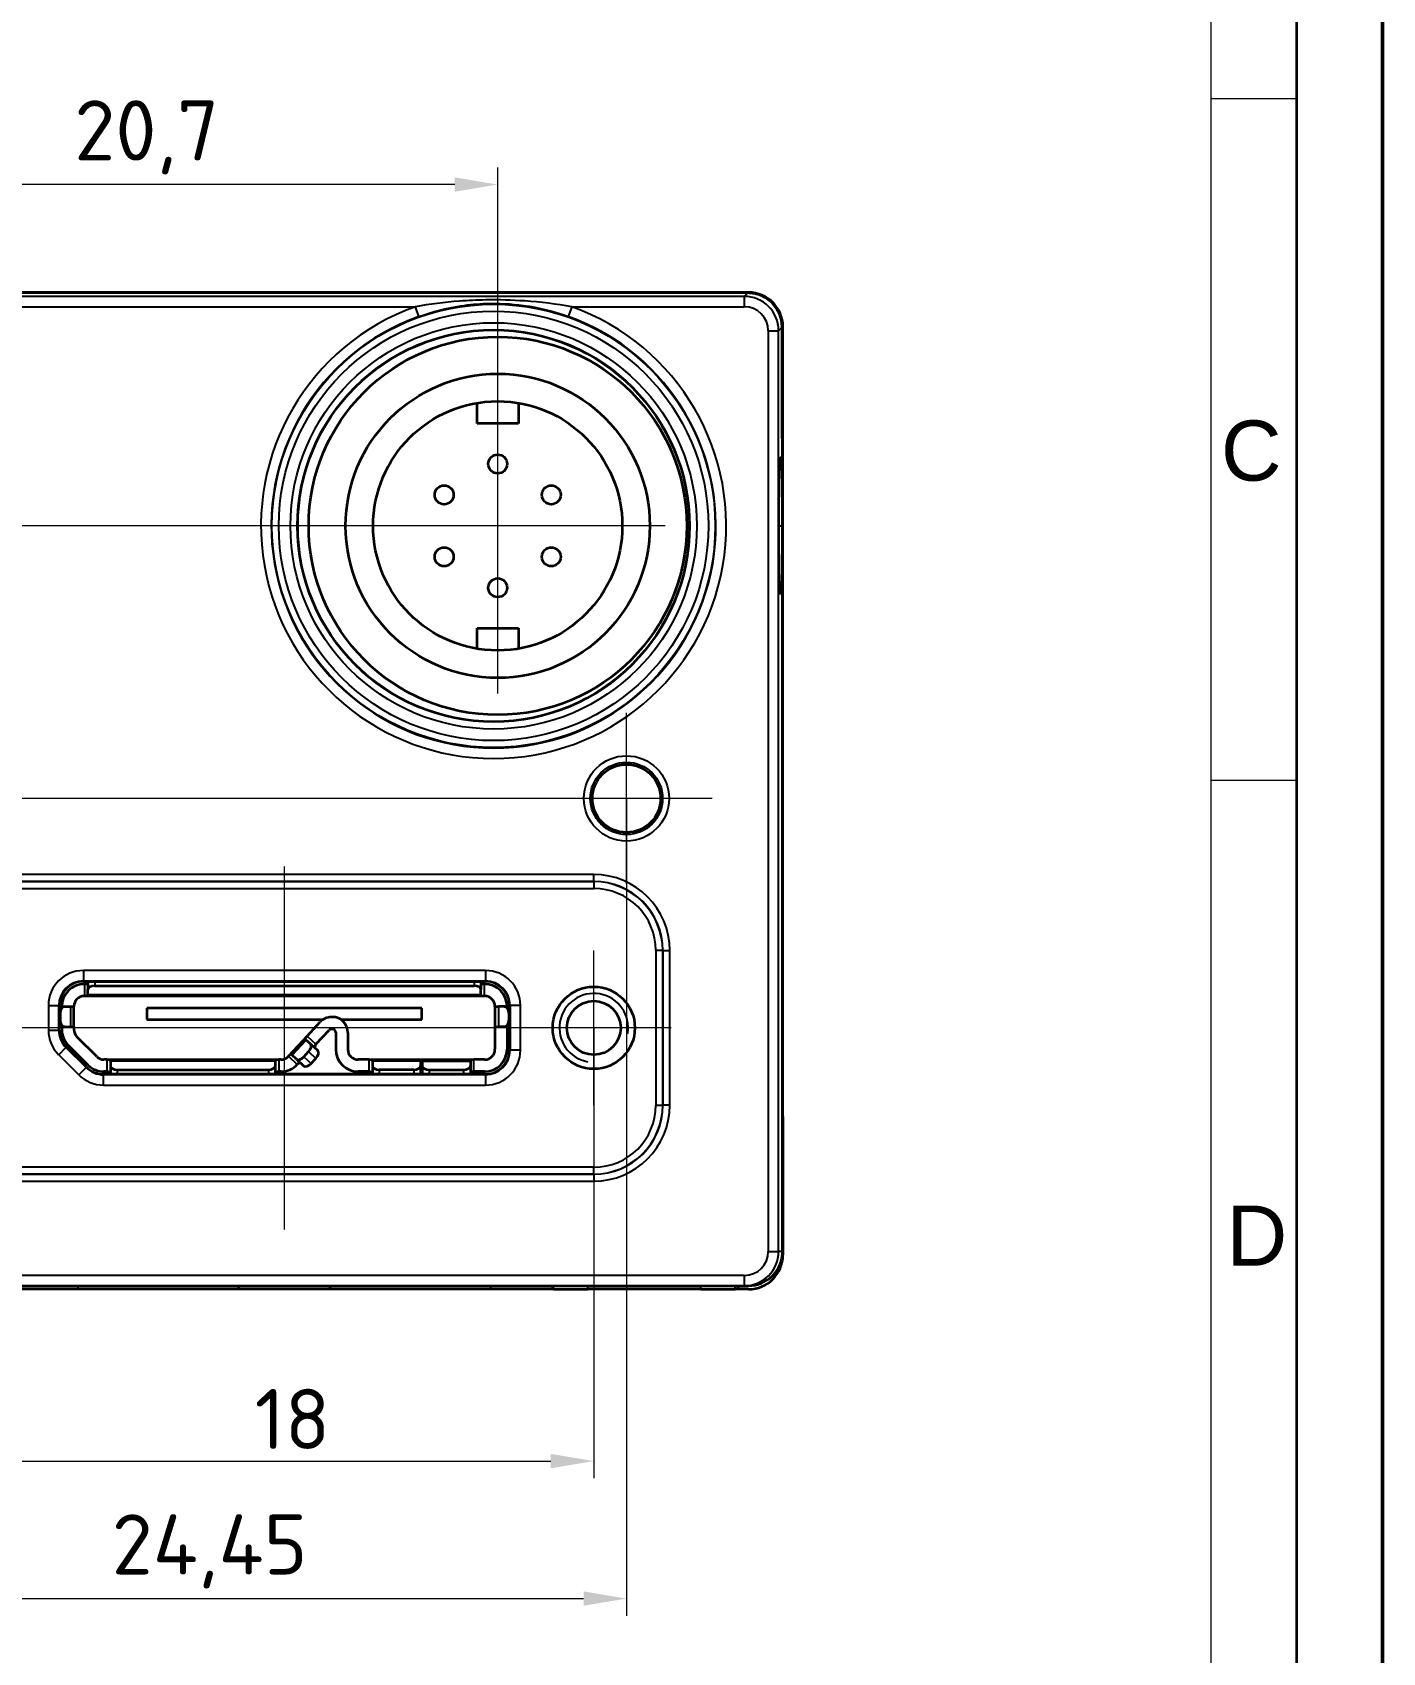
# Model space of a CAD drawing. Header units: millimetres. Extents: x 0 to 210, y 0 to 149.
# Drawn here: x 170.72 to 210, y 48.88 to 96.01 of the extents above; entities that cross this region are included whole.
import ezdxf

# ---------------------------------------------------------------- set-up
doc = ezdxf.new("R2010")
doc.units = ezdxf.units.MM
doc.header["$LTSCALE"] = 0.5
doc.layers.get('0').update_dxf_attribs({"lineweight": 25})
for name, color, linetype, lineweight in [('001', 7, 'Continuous', 50), ('Bemaßung (ISO)', 7, 'Continuous', 18), ('Mittellinie (ISO)', 7, 'Continuous', 18), ('Mittelpunktmarkierung (ISO)', 7, 'Continuous', 18), ('Rahmen (ISO)', 7, 'Continuous', 70), ('Sichtbar (ISO)', 7, 'Continuous', 35), ('Sichtbar schmal (ISO)', 7, 'Continuous', 25)]:
    doc.layers.add(name, color=color, linetype=linetype, lineweight=lineweight)
doc.layers.add('Symbole(DIN)', color=3, linetype='Continuous', lineweight=25, true_color=0x00ff00)
doc.styles.add('Aktuell-DIN', font='arial.ttf')
doc.styles.add('Notiztext (DIN)', font='isocpeur.ttf')
doc.dimstyles.new('Standard (DIN)', dxfattribs={"dimscale": 0.5, "dimtxt": 3.5, "dimasz": 2.5, "dimexe": 1, "dimexo": 0, "dimgap": 0.7, "dimtad": 1, "dimtoh": 1, "dimrnd": 1e-08, "dimtxsty": 'Notiztext (DIN)', "dimcen": 0.09, "dimdle": 10, "dimclrd": 256, "dimclre": 256, "dimclrt": 256, "dimazin": 2, "dimtfac": 0.514286, "dimtdec": 4, "dimtmove": 0, "dimatfit": 3, "dimfxl": 1, "dimtolj": 1, "dimlwd": -1, "dimlwe": -1, "dimarcsym": 0})

# ---------------------------------------------------------------- blocks, each defined once
blk = doc.blocks.new('*D36')
at = {"layer": 'Bemaßung (ISO)', "transparency": 16777216}
for p, q in [((163.552, 87.448), (163.552, 92.088)), ((184.257, 81.658), (184.257, 92.088)), ((183.007, 91.588), (164.802, 91.588))]:
    blk.add_line(p, q, dxfattribs=at)
for points in [[(164.802, 91.797), (164.802, 91.38), (163.552, 91.588)], [(183.007, 91.797), (183.007, 91.38), (184.257, 91.588)]]:
    blk.add_solid(points, dxfattribs=at)
at = {"layer": 'Defpoints', "color": 0, "transparency": 16777216}
for p in [(163.552, 91.588), (163.552, 87.448), (184.257, 81.658)]:
    blk.add_point(p, dxfattribs=at)
at = {"layer": 'Bemaßung (ISO)', "transparency": 16777216, "insert": (171.936, 94.038), "char_height": 1.75, "attachment_point": 1, "style": 'Notiztext (DIN)'}
blk.add_mtext('\\A1;20,7', dxfattribs=at)
blk = doc.blocks.new('*D37')
at = {"layer": 'Bemaßung (ISO)', "transparency": 16777216}
for p, q in [((184.257, 81.658), (150.052, 81.658)), ((150.552, 80.408), (150.552, 60.698)), ((169.225, 59.448), (150.052, 59.448))]:
    blk.add_line(p, q, dxfattribs=at)
for points in [[(150.344, 80.408), (150.761, 80.408), (150.552, 81.658)], [(150.344, 60.698), (150.761, 60.698), (150.552, 59.448)]]:
    blk.add_solid(points, dxfattribs=at)
at = {"layer": 'Defpoints', "color": 0, "transparency": 16777216}
for p in [(184.257, 81.658), (150.552, 59.448), (169.225, 59.448)]:
    blk.add_point(p, dxfattribs=at)
at = {"layer": 'Bemaßung (ISO)', "transparency": 16777216, "insert": (148.102, 68.575), "char_height": 1.75, "attachment_point": 1, "rotation": 90, "style": 'Notiztext (DIN)'}
blk.add_mtext('\\A1;22,2', dxfattribs=at)
blk = doc.blocks.new('*D38')
at = {"layer": 'Bemaßung (ISO)', "transparency": 16777216}
for p, q in [((169.052, 67.053), (169.052, 53.948)), ((187.052, 67.053), (187.052, 53.948)), ((170.302, 54.448), (185.802, 54.448))]:
    blk.add_line(p, q, dxfattribs=at)
for points in [[(170.302, 54.657), (170.302, 54.24), (169.052, 54.448)], [(185.802, 54.657), (185.802, 54.24), (187.052, 54.448)]]:
    blk.add_solid(points, dxfattribs=at)
at = {"layer": 'Defpoints', "color": 0, "transparency": 16777216}
for p in [(169.052, 67.053), (187.052, 67.053), (187.052, 54.448)]:
    blk.add_point(p, dxfattribs=at)
at = {"layer": 'Bemaßung (ISO)', "transparency": 16777216, "insert": (177.187, 56.548), "char_height": 1.75, "attachment_point": 1, "style": 'Notiztext (DIN)'}
blk.add_mtext('\\A1;18', dxfattribs=at)
blk = doc.blocks.new('*D41')
at = {"layer": 'Bemaßung (ISO)', "transparency": 16777216}
for p, q in [((185.513, 73.728), (154.052, 73.728)), ((154.552, 72.478), (154.552, 60.698)), ((186.88, 59.448), (154.052, 59.448))]:
    blk.add_line(p, q, dxfattribs=at)
for points in [[(154.344, 72.478), (154.761, 72.478), (154.552, 73.728)], [(154.344, 60.698), (154.761, 60.698), (154.552, 59.448)]]:
    blk.add_solid(points, dxfattribs=at)
at = {"layer": 'Defpoints', "color": 0, "transparency": 16777216}
for p in [(185.513, 73.728), (154.552, 59.448), (186.88, 59.448)]:
    blk.add_point(p, dxfattribs=at)
at = {"layer": 'Bemaßung (ISO)', "transparency": 16777216, "insert": (152.102, 64.702), "char_height": 1.75, "attachment_point": 1, "rotation": 90, "style": 'Notiztext (DIN)'}
blk.add_mtext('\\A1;14,3', dxfattribs=at)
blk = doc.blocks.new('*D42')
at = {"layer": 'Bemaßung (ISO)', "transparency": 16777216}
for p, q in [((188.003, 73.728), (188.003, 49.948)), ((163.552, 64.477), (163.552, 49.948)), ((164.802, 50.448), (186.753, 50.448))]:
    blk.add_line(p, q, dxfattribs=at)
for points in [[(164.802, 50.657), (164.802, 50.24), (163.552, 50.448)], [(186.753, 50.657), (186.753, 50.24), (188.003, 50.448)]]:
    blk.add_solid(points, dxfattribs=at)
at = {"layer": 'Defpoints', "color": 0, "transparency": 16777216}
for p in [(188.003, 73.728), (163.552, 64.477), (188.003, 50.448)]:
    blk.add_point(p, dxfattribs=at)
at = {"layer": 'Bemaßung (ISO)', "transparency": 16777216, "insert": (173.026, 52.898), "char_height": 1.75, "attachment_point": 1, "style": 'Notiztext (DIN)'}
blk.add_mtext('\\A1;24,45', dxfattribs=at)
blk = doc.blocks.new('Ränder Basler-A3')
at = {"layer": '001'}
blk.add_line((420, 297), (420, 0), dxfattribs=at)
at = {"layer": '001', "color": 7, "linetype": 'Continuous', "lineweight": 35}
blk.add_line((415, 292), (415, 5), dxfattribs=at)
at = {"layer": '001', "color": 7, "linetype": 'Continuous', "lineweight": 18}
blk.add_line((410, 287), (410, 5), dxfattribs=at)
at = {"layer": 'Rahmen (ISO)', "color": 7, "linetype": 'Continuous', "lineweight": 18}
for p, q in [((415, 188.164), (410, 188.164)), ((415, 148.5), (410, 148.5))]:
    blk.add_line(p, q, dxfattribs=at)
at = {"layer": 'Symbole(DIN)', "color": 250, "true_color": 0x3f3f3f, "char_height": 3.5, "attachment_point": 4, "style": 'Aktuell-DIN'}
for s, insert in [('\\fArial|b0|i0;C', (410.593, 167.671)), ('\\fArial|b0|i0;D', (410.922, 122.017))]:
    blk.add_mtext(s, dxfattribs=dict(at, insert=insert))

msp = doc.modelspace()

# ---------------------------------------------------------------- linework, layer by layer
at = {"layer": 'Mittellinie (ISO)'}
msp.add_line((178.052, 61.19), (178.052, 71.746), dxfattribs=at)
at = {"layer": 'Mittelpunktmarkierung (ISO)'}
for p, q in [((184.257, 76.783), (184.257, 86.533)), ((189.132, 81.658), (179.382, 81.658)), ((188.003, 71.238), (188.003, 76.219)), ((190.493, 73.728), (185.513, 73.728)), ((187.052, 64.803), (187.052, 69.303)), ((178.246, 67.053), (166.802, 67.053)), ((189.302, 67.053), (177.705, 67.053))]:
    msp.add_line(p, q, dxfattribs=at)
at = {"layer": 'Sichtbar (ISO)'}
for p, q in [((191.552, 88.448), (164.552, 88.448)), ((191.53, 88.434), (164.574, 88.434)), ((192.53, 84.198), (192.53, 87.434)), ((192.552, 64.477), (192.552, 87.448)), ((183.657, 84.633), (183.657, 85.233)), ((184.857, 85.233), (184.857, 84.633)), ((184.857, 84.633), (183.657, 84.633)), ((192.541, 83.298), (192.538, 83.437)), ((192.545, 65.223), (192.545, 82.936)), ((183.657, 78.083), (183.657, 78.683)), ((183.657, 78.683), (184.857, 78.683)), ((184.857, 78.683), (184.857, 78.083)), ((172.202, 68.403), (183.902, 68.403)), ((172.337, 68.403), (172.337, 68.171)), ((183.767, 68.403), (183.767, 68.171)), ((172.237, 68.328), (172.227, 68.328)), ((172.237, 67.978), (172.227, 67.978)), ((183.867, 67.978), (172.237, 67.978)), ((172.337, 68.025), (172.337, 68.171)), ((172.337, 67.993), (172.337, 68.025)), ((172.537, 68.271), (183.567, 68.271)), ((183.767, 68.025), (183.767, 68.171)), ((183.767, 67.993), (183.767, 68.025)), ((183.877, 68.328), (183.867, 68.328)), ((183.877, 67.978), (183.867, 67.978)), ((171.502, 66.988), (171.502, 67.703)), ((171.502, 67.678), (171.661, 67.678)), ((171.527, 67.478), (171.527, 67.278)), ((171.661, 67.678), (171.826, 67.678)), ((171.826, 67.678), (171.927, 67.678)), ((171.927, 67.078), (171.927, 67.678)), ((182.052, 67.628), (174.052, 67.628)), ((174.052, 67.628), (174.052, 67.299)), ((182.052, 67.299), (182.052, 67.628)), ((184.177, 67.678), (184.177, 67.078)), ((184.177, 67.678), (184.279, 67.678)), ((184.444, 67.678), (184.279, 67.678)), ((184.444, 67.678), (184.602, 67.678)), ((184.577, 67.478), (184.577, 67.278)), ((184.602, 67.703), (184.602, 66.403)), ((171.661, 67.078), (171.502, 67.078)), ((171.577, 67.078), (171.577, 67.003)), ((171.661, 67.078), (171.826, 67.078)), ((171.826, 67.078), (171.927, 67.078)), ((171.927, 67.078), (171.927, 67.003)), ((174.052, 67.299), (179.181, 67.299)), ((178.71, 66.812), (179.092, 67.224)), ((178.967, 66.574), (179.349, 66.986)), ((179.447, 67.368), (179.422, 67.368)), ((179.447, 67.018), (179.422, 67.018)), ((179.688, 67.299), (182.052, 67.299)), ((184.177, 67.078), (184.177, 66.428)), ((184.177, 67.078), (184.279, 67.078)), ((184.444, 67.078), (184.279, 67.078)), ((184.602, 67.078), (184.444, 67.078)), ((184.527, 67.078), (184.527, 66.428)), ((172.292, 65.909), (171.707, 66.494)), ((172.342, 65.969), (171.768, 66.543)), ((172.59, 66.216), (172.015, 66.791)), ((178.71, 66.812), (178.167, 66.225)), ((178.653, 66.728), (178.688, 66.696)), ((178.808, 66.585), (178.688, 66.696)), ((178.808, 66.585), (179.019, 66.389)), ((179.547, 66.918), (179.547, 66.428)), ((179.897, 66.918), (179.897, 66.428)), ((172.887, 66.128), (172.802, 66.128)), ((172.887, 66.128), (177.887, 66.128)), ((172.987, 66.082), (172.987, 66.114)), ((172.987, 66.082), (172.987, 65.936)), ((177.787, 66.082), (177.787, 66.114)), ((177.787, 66.082), (177.787, 65.936)), ((177.946, 66.128), (177.887, 66.128)), ((178.245, 66.288), (178.28, 66.256)), ((178.4, 66.144), (178.28, 66.256)), ((178.4, 66.144), (178.611, 65.949)), ((178.62, 66.214), (178.756, 66.361)), ((178.831, 66.018), (178.967, 66.165)), ((180.512, 66.128), (180.197, 66.128)), ((180.512, 66.128), (182.012, 66.128)), ((180.612, 66.082), (180.612, 66.114)), ((180.612, 66.082), (180.612, 65.936)), ((182.012, 66.082), (182.012, 66.128)), ((182.012, 66.128), (182.062, 66.128)), ((182.012, 66.082), (182.012, 65.936)), ((182.062, 66.082), (182.062, 66.128)), ((182.062, 66.128), (183.562, 66.128)), ((182.062, 66.082), (182.062, 65.936)), ((183.462, 66.082), (183.462, 66.114)), ((183.462, 66.082), (183.462, 65.936)), ((183.877, 66.128), (183.562, 66.128)), ((183.902, 65.703), (172.787, 65.703)), ((172.887, 65.778), (172.802, 65.778)), ((172.987, 65.936), (172.987, 65.703)), ((173.187, 65.836), (177.587, 65.836)), ((177.787, 65.936), (177.787, 65.703)), ((177.946, 65.778), (177.887, 65.778)), ((180.512, 65.778), (180.197, 65.778)), ((180.612, 65.936), (180.612, 65.703)), ((181.812, 65.836), (180.812, 65.836)), ((182.012, 65.936), (182.012, 65.703)), ((182.012, 65.778), (182.062, 65.778)), ((182.062, 65.936), (182.062, 65.703)), ((182.262, 65.836), (183.262, 65.836)), ((183.462, 65.936), (183.462, 65.703)), ((183.877, 65.778), (183.562, 65.778)), ((192.545, 60.548), (192.545, 65.223)), ((192.552, 64.477), (192.552, 63.669)), ((192.552, 63.669), (192.552, 60.448)), ((164.676, 59.548), (191.429, 59.548)), ((172.052, 59.448), (170.253, 59.448)), ((176.726, 59.448), (172.052, 59.448)), ((176.726, 59.448), (176.726, 59.548)), ((179.379, 59.448), (176.726, 59.448)), ((179.379, 59.448), (179.379, 59.548)), ((184.052, 59.448), (179.379, 59.448)), ((185.852, 59.448), (184.052, 59.448)), ((185.88, 59.448), (185.852, 59.448)), ((185.88, 59.448), (186.88, 59.448)), ((190.168, 59.448), (186.88, 59.448)), ((190.168, 59.448), (191.168, 59.448)), ((191.252, 59.448), (191.168, 59.448)), ((191.252, 59.448), (191.252, 59.548)), ((191.552, 59.448), (191.252, 59.448)), ((191.429, 59.548), (191.545, 59.548))]:
    msp.add_line(p, q, dxfattribs=at)
for centre, radius in [((184.137, 81.658), 5.7), ((184.257, 81.658), 5.5), ((184.257, 81.658), 4.425), ((184.257, 81.658), 3.625), ((184.257, 83.458), 0.275), ((182.699, 82.558), 0.275), ((185.816, 82.558), 0.275), ((182.699, 80.758), 0.275), ((185.816, 80.758), 0.275), ((184.257, 79.858), 0.275), ((188.003, 73.728), 0.991), ((187.052, 67.053), 1.195), ((187.052, 67.053), 0.784)]:
    msp.add_circle(centre, radius, dxfattribs=at)
for centre, radius, start, end in [((191.552, 87.448), 1, 0, 90), ((172.202, 67.703), 0.7, 90, 180), ((183.902, 67.703), 0.7, 0, 90), ((172.227, 67.678), 0.65, 90, 180), ((172.227, 67.678), 0.3, 90, 180), ((183.877, 67.678), 0.65, 0, 90), ((183.877, 67.678), 0.3, 0, 90), ((172.202, 66.988), 0.7, 180, 225), ((172.227, 67.003), 0.65, 180, 225), ((172.227, 67.003), 0.3, 180, 225), ((179.422, 66.918), 0.45, 90, 137.2026), ((179.422, 66.918), 0.1, 90, 137.2026), ((179.447, 66.918), 0.45, 0, 90), ((179.447, 66.918), 0.1, 0, 90), ((172.802, 66.428), 0.3, 225, 270), ((177.946, 66.428), 0.3, 270, 317.2026), ((180.197, 66.428), 0.65, 180, 270), ((180.197, 66.428), 0.3, 180, 270), ((183.877, 66.428), 0.3, 270, 0), ((183.877, 66.428), 0.65, 270, 0), ((183.902, 66.403), 0.7, 270, 0), ((172.787, 66.403), 0.7, 225, 270), ((172.802, 66.428), 0.65, 225, 270), ((177.946, 66.428), 0.65, 270, 317.2026), ((191.545, 60.548), 1, 270, 0), ((191.552, 60.448), 1, 270, 0)]:
    msp.add_arc(centre, radius, start, end, dxfattribs=at)
for centre, major_axis, ratio, start_param, end_param in [((191.608, 87.512), (-0.948, 0.368), 0.891241, 5.11653, 5.123146), ((191.608, 87.512), (-0.368, 0.948), 0.891241, 4.301632, 4.308248), ((192.56, 84.198), (0, -1.147), 0.026282, 4.712389, 5.439195), ((192.53, 82.936), (0, -0.545), 0.026282, 1.570796, 2.297602), ((172.237, 68.386), (-0.1, 0), 0.57735, 1.570796, 3.141593), ((183.867, 68.386), (-0.1, 0), 0.57735, 0, 1.570796), ((172.537, 68.171), (-0.2, 0), 0.5, 4.712389, 6.283185), ((183.567, 68.171), (0.2, 0), 0.5, 0, 1.570796), ((171.661, 67.478), (0, 0.2), 0.666667, 0, 1.570796), ((184.444, 67.478), (0, 0.2), 0.666667, 4.712389, 6.283185), ((171.661, 67.278), (0, -0.2), 0.666667, 4.712389, 6.283185), ((184.444, 67.278), (0, -0.2), 0.666667, 0, 1.570796), ((178.672, 66.438), (0.136, 0.147), 0.569635, 4.712389, 6.283185), ((179.018, 66.527), (0.0679, 0.0734), 0.693073, 1.570796, 3.141593), ((178.536, 66.291), (-0.136, -0.147), 0.569635, 0, 1.570796), ((178.474, 65.94), (0.0679, 0.0734), 0.693073, 0, 1.570796), ((178.747, 66.096), (-0.136, -0.147), 0.569635, 0, 1.570796), ((178.883, 66.243), (0.136, 0.147), 0.569635, 4.712389, 6.283185), ((172.887, 65.721), (-0.1, 0), 0.57735, 3.141593, 4.712389), ((173.187, 65.936), (-0.2, 0), 0.5, 0, 1.570796), ((177.587, 65.936), (0.2, 0), 0.5, 4.712389, 6.283185), ((177.887, 65.721), (-0.1, 0), 0.57735, 4.712389, 6.283185), ((180.512, 65.721), (-0.1, 0), 0.57735, 3.141593, 4.712389), ((180.812, 65.936), (-0.2, 0), 0.5, 0, 1.570796), ((181.812, 65.936), (0.2, 0), 0.5, 4.712389, 6.283185), ((182.262, 65.936), (-0.2, 0), 0.5, 0, 1.570796), ((183.262, 65.936), (0.2, 0), 0.5, 4.712389, 6.283185), ((183.562, 65.721), (0.1, 0), 0.57735, 1.570796, 3.141593)]:
    msp.add_ellipse(centre, major_axis=major_axis, ratio=ratio, start_param=start_param, end_param=end_param, dxfattribs=at)
for points, knots in [([(192.53, 87.441), (192.529, 87.572), (192.503, 87.701), (192.402, 87.941), (192.329, 88.05), (192.145, 88.234), (192.036, 88.307), (191.796, 88.407), (191.667, 88.433), (191.537, 88.434)], [0, 0, 0, 0, 0.0391732, 0.0391732, 0.0782305, 0.0782305, 0.1172095, 0.1172095, 0.1562463, 0.1562463, 0.1562463, 0.1562463]), ([(192.477, 79.718), (192.477, 79.718), (192.475, 79.726), (192.471, 79.762), (192.468, 79.81), (192.462, 79.915), (192.46, 79.965), (192.455, 80.08), (192.453, 80.145), (192.449, 80.287), (192.447, 80.365), (192.444, 80.532), (192.443, 80.62), (192.44, 80.806), (192.439, 80.903), (192.437, 81.102), (192.436, 81.205), (192.435, 81.413), (192.435, 81.519), (192.435, 81.731), (192.435, 81.837), (192.436, 82.046), (192.436, 82.15), (192.438, 82.352), (192.439, 82.45), (192.442, 82.639), (192.443, 82.73), (192.446, 82.901), (192.448, 82.982), (192.452, 83.131), (192.454, 83.199), (192.458, 83.322), (192.461, 83.376), (192.465, 83.468), (192.468, 83.506), (192.472, 83.562), (192.474, 83.583), (192.476, 83.596), (192.477, 83.599), (192.477, 83.599)], [-1.434918, -1.434918, -1.434918, -1.434918, -1.342815, -1.342815, -1.119616, -1.119616, -0.968242, -0.968242, -0.812006, -0.812006, -0.65395, -0.65395, -0.495108, -0.495108, -0.335891, -0.335891, -0.176486, -0.176486, -0.01699, -0.01699, 0.142535, 0.142535, 0.302042, 0.302042, 0.461472, 0.461472, 0.62074, 0.62074, 0.779684, 0.779684, 0.937955, 0.937955, 1.094688, 1.094688, 1.247282, 1.247282, 1.385968, 1.385968, 1.434918, 1.434918, 1.434918, 1.434918]), ([(172.337, 67.993), (172.337, 67.992), (172.337, 67.991), (172.337, 67.99), (172.336, 67.989), (172.336, 67.989), (172.336, 67.988), (172.335, 67.987), (172.335, 67.987), (172.334, 67.986), (172.334, 67.986), (172.334, 67.986), (172.333, 67.986), (172.333, 67.986), (172.333, 67.986), (172.332, 67.985), (172.332, 67.985), (172.331, 67.984), (172.33, 67.984), (172.329, 67.984), (172.328, 67.983), (172.327, 67.983), (172.327, 67.983), (172.326, 67.983), (172.326, 67.983), (172.326, 67.983), (172.325, 67.982), (172.325, 67.982), (172.324, 67.982), (172.322, 67.982), (172.321, 67.981), (172.32, 67.981), (172.319, 67.981), (172.318, 67.981), (172.318, 67.981), (172.317, 67.981), (172.317, 67.981), (172.316, 67.981), (172.316, 67.981), (172.315, 67.98), (172.314, 67.98), (172.313, 67.98), (172.312, 67.98), (172.311, 67.98), (172.311, 67.98), (172.31, 67.98), (172.309, 67.98), (172.309, 67.98), (172.309, 67.98), (172.307, 67.98), (172.305, 67.979), (172.303, 67.979), (172.301, 67.979), (172.298, 67.979), (172.296, 67.979), (172.295, 67.979), (172.294, 67.979), (172.293, 67.979), (172.293, 67.979), (172.292, 67.979), (172.291, 67.979), (172.289, 67.979), (172.287, 67.979), (172.285, 67.979), (172.283, 67.979), (172.282, 67.979), (172.28, 67.979), (172.279, 67.979), (172.277, 67.979), (172.276, 67.979), (172.273, 67.979), (172.27, 67.978), (172.267, 67.978), (172.265, 67.978), (172.263, 67.978), (172.262, 67.978), (172.26, 67.978), (172.259, 67.978), (172.257, 67.978), (172.254, 67.978), (172.251, 67.978), (172.247, 67.978), (172.244, 67.978), (172.241, 67.978), (172.237, 67.978)], [0, 0, 0, 0, 0.0120543, 0.0120543, 0.0120543, 0.0198214, 0.0198214, 0.0198214, 0.0268172, 0.0268172, 0.0268172, 0.0297329, 0.0297329, 0.0297329, 0.0326605, 0.0326605, 0.0326605, 0.0396849, 0.0396849, 0.0396849, 0.0477368, 0.0477368, 0.0477368, 0.0496242, 0.0496242, 0.0496242, 0.0515012, 0.0515012, 0.0515012, 0.0595082, 0.0595082, 0.0595082, 0.0644661, 0.0644661, 0.0644661, 0.0670114, 0.0670114, 0.0670114, 0.069424, 0.069424, 0.069424, 0.074267, 0.074267, 0.074267, 0.0775376, 0.0775376, 0.0775376, 0.0793767, 0.0793767, 0.0793767, 0.0865184, 0.0865184, 0.0865184, 0.096382, 0.096382, 0.096382, 0.099219, 0.099219, 0.099219, 0.1014304, 0.1014304, 0.1014304, 0.109119, 0.109119, 0.109119, 0.1140724, 0.1140724, 0.1140724, 0.1190259, 0.1190259, 0.1190259, 0.1289126, 0.1289126, 0.1289126, 0.1338559, 0.1338559, 0.1338559, 0.1387993, 0.1387993, 0.1387993, 0.1486778, 0.1486778, 0.1486778, 0.1585563, 0.1585563, 0.1585563, 0.1585563]), ([(183.867, 67.978), (183.861, 67.978), (183.854, 67.978), (183.848, 67.978), (183.841, 67.978), (183.835, 67.978), (183.829, 67.979), (183.824, 67.979), (183.82, 67.979), (183.816, 67.979), (183.815, 67.979), (183.814, 67.979), (183.813, 67.979), (183.812, 67.979), (183.81, 67.979), (183.809, 67.979), (183.807, 67.979), (183.805, 67.979), (183.804, 67.979), (183.802, 67.979), (183.8, 67.979), (183.798, 67.98), (183.797, 67.98), (183.797, 67.98), (183.796, 67.98), (183.796, 67.98), (183.795, 67.98), (183.795, 67.98), (183.793, 67.98), (183.791, 67.98), (183.79, 67.98), (183.788, 67.981), (183.787, 67.981), (183.786, 67.981), (183.785, 67.981), (183.784, 67.981), (183.784, 67.981), (183.783, 67.981), (183.783, 67.982), (183.782, 67.982), (183.781, 67.982), (183.78, 67.982), (183.779, 67.983), (183.778, 67.983), (183.777, 67.983), (183.776, 67.984), (183.775, 67.984), (183.775, 67.984), (183.775, 67.984), (183.775, 67.984), (183.774, 67.984), (183.774, 67.984), (183.773, 67.985), (183.772, 67.985), (183.772, 67.986), (183.771, 67.986), (183.771, 67.987), (183.77, 67.987), (183.77, 67.987), (183.77, 67.988), (183.769, 67.988), (183.769, 67.988), (183.769, 67.989), (183.768, 67.989), (183.768, 67.989), (183.768, 67.99), (183.768, 67.99), (183.768, 67.99), (183.768, 67.99), (183.768, 67.99), (183.768, 67.991), (183.768, 67.991), (183.768, 67.992), (183.767, 67.992), (183.767, 67.993), (183.767, 67.993)], [0, 0, 0, 0, 0.0197663, 0.0197663, 0.0197663, 0.0395468, 0.0395468, 0.0395468, 0.0543781, 0.0543781, 0.0543781, 0.0575399, 0.0575399, 0.0575399, 0.0629152, 0.0629152, 0.0629152, 0.0692702, 0.0692702, 0.0692702, 0.0769478, 0.0769478, 0.0769478, 0.0792125, 0.0792125, 0.0792125, 0.0814659, 0.0814659, 0.0814659, 0.0891047, 0.0891047, 0.0891047, 0.0962373, 0.0962373, 0.0962373, 0.0990182, 0.0990182, 0.0990182, 0.101811, 0.101811, 0.101811, 0.1089743, 0.1089743, 0.1089743, 0.1170373, 0.1170373, 0.1170373, 0.1189198, 0.1189198, 0.1189198, 0.1207916, 0.1207916, 0.1207916, 0.1288086, 0.1288086, 0.1288086, 0.1337609, 0.1337609, 0.1337609, 0.1387131, 0.1387131, 0.1387131, 0.1436752, 0.1436752, 0.1436752, 0.1461563, 0.1461563, 0.1461563, 0.1486373, 0.1486373, 0.1486373, 0.1535844, 0.1535844, 0.1535844, 0.1585315, 0.1585315, 0.1585315, 0.1585315]), ([(178.653, 66.728), (178.652, 66.729), (178.651, 66.73), (178.651, 66.731), (178.651, 66.732), (178.65, 66.732), (178.65, 66.733), (178.65, 66.734), (178.65, 66.735), (178.65, 66.735), (178.65, 66.736), (178.65, 66.736), (178.65, 66.736), (178.65, 66.737), (178.65, 66.737), (178.65, 66.737), (178.651, 66.738), (178.651, 66.739), (178.651, 66.74), (178.652, 66.741), (178.652, 66.742), (178.653, 66.743), (178.653, 66.743), (178.653, 66.744), (178.653, 66.744), (178.653, 66.744), (178.653, 66.744), (178.653, 66.745), (178.654, 66.746), (178.655, 66.747), (178.655, 66.748), (178.656, 66.749), (178.656, 66.75), (178.657, 66.751), (178.657, 66.751), (178.658, 66.752), (178.658, 66.752), (178.658, 66.753), (178.658, 66.753), (178.659, 66.753), (178.659, 66.754), (178.66, 66.755), (178.661, 66.756), (178.661, 66.756), (178.661, 66.757), (178.662, 66.758), (178.662, 66.758), (178.662, 66.758), (178.663, 66.759), (178.664, 66.76), (178.665, 66.761), (178.666, 66.763), (178.667, 66.765), (178.669, 66.767), (178.671, 66.769), (178.671, 66.769), (178.672, 66.77), (178.672, 66.77), (178.673, 66.771), (178.673, 66.771), (178.674, 66.772), (178.675, 66.773), (178.676, 66.775), (178.678, 66.777), (178.679, 66.778), (178.68, 66.779), (178.681, 66.78), (178.682, 66.781), (178.683, 66.782), (178.684, 66.783), (178.686, 66.786), (178.688, 66.788), (178.69, 66.79), (178.691, 66.791), (178.692, 66.793), (178.693, 66.794), (178.695, 66.795), (178.696, 66.796), (178.697, 66.797), (178.699, 66.8), (178.701, 66.802), (178.703, 66.804), (178.706, 66.807), (178.708, 66.809), (178.71, 66.812)], [0, 0, 0, 0, 0.0120543, 0.0120543, 0.0120543, 0.0198214, 0.0198214, 0.0198214, 0.0268172, 0.0268172, 0.0268172, 0.0297329, 0.0297329, 0.0297329, 0.0326605, 0.0326605, 0.0326605, 0.0396849, 0.0396849, 0.0396849, 0.0477368, 0.0477368, 0.0477368, 0.0496242, 0.0496242, 0.0496242, 0.0515012, 0.0515012, 0.0515012, 0.0595082, 0.0595082, 0.0595082, 0.0644661, 0.0644661, 0.0644661, 0.0670114, 0.0670114, 0.0670114, 0.069424, 0.069424, 0.069424, 0.074267, 0.074267, 0.074267, 0.0775376, 0.0775376, 0.0775376, 0.0793767, 0.0793767, 0.0793767, 0.0865184, 0.0865184, 0.0865184, 0.096382, 0.096382, 0.096382, 0.099219, 0.099219, 0.099219, 0.1014304, 0.1014304, 0.1014304, 0.109119, 0.109119, 0.109119, 0.1140724, 0.1140724, 0.1140724, 0.1190259, 0.1190259, 0.1190259, 0.1289126, 0.1289126, 0.1289126, 0.1338559, 0.1338559, 0.1338559, 0.1387993, 0.1387993, 0.1387993, 0.1486778, 0.1486778, 0.1486778, 0.1585563, 0.1585563, 0.1585563, 0.1585563]), ([(172.887, 66.128), (172.894, 66.128), (172.901, 66.128), (172.907, 66.128), (172.912, 66.128), (172.917, 66.128), (172.921, 66.128), (172.923, 66.128), (172.924, 66.128), (172.926, 66.128), (172.928, 66.128), (172.93, 66.128), (172.932, 66.128), (172.933, 66.128), (172.934, 66.128), (172.935, 66.128), (172.936, 66.128), (172.936, 66.128), (172.937, 66.128), (172.939, 66.128), (172.941, 66.128), (172.943, 66.128), (172.946, 66.128), (172.948, 66.128), (172.951, 66.128), (172.952, 66.128), (172.953, 66.128), (172.955, 66.128), (172.956, 66.127), (172.957, 66.127), (172.959, 66.127), (172.96, 66.127), (172.961, 66.127), (172.962, 66.127), (172.963, 66.127), (172.964, 66.127), (172.965, 66.127), (172.967, 66.126), (172.968, 66.126), (172.969, 66.126), (172.97, 66.126), (172.97, 66.126), (172.971, 66.126), (172.972, 66.125), (172.972, 66.125), (172.973, 66.125), (172.973, 66.125), (172.974, 66.125), (172.974, 66.125), (172.975, 66.125), (172.975, 66.125), (172.976, 66.124), (172.977, 66.124), (172.977, 66.124), (172.978, 66.124), (172.979, 66.123), (172.979, 66.123), (172.98, 66.123), (172.98, 66.123), (172.98, 66.123), (172.98, 66.123), (172.98, 66.123), (172.981, 66.123), (172.981, 66.122), (172.982, 66.122), (172.982, 66.122), (172.982, 66.122), (172.983, 66.122), (172.983, 66.121), (172.983, 66.121), (172.984, 66.121), (172.984, 66.12), (172.985, 66.12), (172.985, 66.12), (172.985, 66.12), (172.985, 66.12), (172.985, 66.119), (172.985, 66.119), (172.986, 66.119), (172.986, 66.119), (172.986, 66.118), (172.986, 66.118), (172.987, 66.118), (172.987, 66.117), (172.987, 66.117), (172.987, 66.117), (172.987, 66.117), (172.987, 66.117), (172.987, 66.116), (172.987, 66.116), (172.987, 66.115), (172.987, 66.115), (172.987, 66.114), (172.987, 66.114)], [0, 0, 0, 0, 0.0197656, 0.0197656, 0.0197656, 0.034577, 0.034577, 0.034577, 0.0395176, 0.0395176, 0.0395176, 0.0465893, 0.0465893, 0.0465893, 0.0493973, 0.0493973, 0.0493973, 0.0522156, 0.0522156, 0.0522156, 0.0593135, 0.0593135, 0.0593135, 0.068303, 0.068303, 0.068303, 0.073716, 0.073716, 0.073716, 0.0791291, 0.0791291, 0.0791291, 0.0840985, 0.0840985, 0.0840985, 0.0890679, 0.0890679, 0.0890679, 0.0957013, 0.0957013, 0.0957013, 0.0990241, 0.0990241, 0.0990241, 0.1023348, 0.1023348, 0.1023348, 0.1056396, 0.1056396, 0.1056396, 0.1089445, 0.1089445, 0.1089445, 0.1138876, 0.1138876, 0.1138876, 0.1174284, 0.1174284, 0.1174284, 0.1188308, 0.1188308, 0.1188308, 0.1216512, 0.1216512, 0.1216512, 0.1252117, 0.1252117, 0.1252117, 0.1287722, 0.1287722, 0.1287722, 0.1337506, 0.1337506, 0.1337506, 0.1363479, 0.1363479, 0.1363479, 0.1387289, 0.1387289, 0.1387289, 0.143473, 0.143473, 0.143473, 0.1460606, 0.1460606, 0.1460606, 0.1486482, 0.1486482, 0.1486482, 0.1535902, 0.1535902, 0.1535902, 0.1585323, 0.1585323, 0.1585323, 0.1585323]), ([(177.787, 66.114), (177.787, 66.115), (177.788, 66.116), (177.788, 66.117), (177.788, 66.118), (177.789, 66.118), (177.789, 66.119), (177.79, 66.12), (177.79, 66.12), (177.791, 66.121), (177.791, 66.121), (177.791, 66.121), (177.792, 66.121), (177.792, 66.121), (177.792, 66.121), (177.792, 66.122), (177.793, 66.122), (177.794, 66.122), (177.795, 66.123), (177.796, 66.123), (177.797, 66.124), (177.798, 66.124), (177.798, 66.124), (177.799, 66.124), (177.799, 66.124), (177.799, 66.124), (177.8, 66.125), (177.8, 66.125), (177.801, 66.125), (177.803, 66.125), (177.804, 66.126), (177.805, 66.126), (177.807, 66.126), (177.808, 66.126), (177.809, 66.126), (177.809, 66.126), (177.81, 66.127), (177.81, 66.127), (177.811, 66.127), (177.811, 66.127), (177.813, 66.127), (177.815, 66.127), (177.816, 66.127), (177.818, 66.127), (177.82, 66.127), (177.822, 66.128), (177.822, 66.128), (177.823, 66.128), (177.824, 66.128), (177.824, 66.128), (177.825, 66.128), (177.826, 66.128), (177.828, 66.128), (177.83, 66.128), (177.832, 66.128), (177.834, 66.128), (177.836, 66.128), (177.838, 66.128), (177.839, 66.128), (177.839, 66.128), (177.84, 66.128), (177.841, 66.128), (177.841, 66.128), (177.842, 66.128), (177.844, 66.128), (177.847, 66.128), (177.849, 66.128), (177.851, 66.128), (177.852, 66.128), (177.854, 66.128), (177.855, 66.128), (177.857, 66.128), (177.858, 66.128), (177.861, 66.128), (177.865, 66.128), (177.868, 66.128), (177.874, 66.128), (177.881, 66.128), (177.887, 66.128)], [0, 0, 0, 0, 0.0123094, 0.0123094, 0.0123094, 0.0198388, 0.0198388, 0.0198388, 0.0274246, 0.0274246, 0.0274246, 0.0297801, 0.0297801, 0.0297801, 0.0321235, 0.0321235, 0.0321235, 0.0396709, 0.0396709, 0.0396709, 0.0471501, 0.0471501, 0.0471501, 0.0495665, 0.0495665, 0.0495665, 0.0519948, 0.0519948, 0.0519948, 0.0595109, 0.0595109, 0.0595109, 0.0673303, 0.0673303, 0.0673303, 0.0694518, 0.0694518, 0.0694518, 0.0715617, 0.0715617, 0.0715617, 0.0793384, 0.0793384, 0.0793384, 0.0866021, 0.0866021, 0.0866021, 0.0892411, 0.0892411, 0.0892411, 0.091892, 0.091892, 0.091892, 0.0991886, 0.0991886, 0.0991886, 0.1070542, 0.1070542, 0.1070542, 0.1091301, 0.1091301, 0.1091301, 0.1111943, 0.1111943, 0.1111943, 0.1190158, 0.1190158, 0.1190158, 0.1239524, 0.1239524, 0.1239524, 0.128889, 0.128889, 0.128889, 0.138757, 0.138757, 0.138757, 0.1585072, 0.1585072, 0.1585072, 0.1585072]), ([(178.167, 66.225), (178.171, 66.229), (178.175, 66.234), (178.18, 66.239), (178.184, 66.244), (178.189, 66.248), (178.193, 66.253), (178.196, 66.256), (178.199, 66.259), (178.202, 66.262), (178.202, 66.263), (178.203, 66.264), (178.204, 66.264), (178.205, 66.265), (178.206, 66.266), (178.207, 66.267), (178.208, 66.269), (178.209, 66.27), (178.21, 66.271), (178.212, 66.272), (178.213, 66.274), (178.215, 66.275), (178.215, 66.275), (178.215, 66.276), (178.216, 66.276), (178.216, 66.276), (178.217, 66.277), (178.217, 66.277), (178.218, 66.278), (178.22, 66.279), (178.221, 66.28), (178.222, 66.281), (178.223, 66.282), (178.224, 66.283), (178.225, 66.283), (178.225, 66.284), (178.225, 66.284), (178.226, 66.284), (178.226, 66.285), (178.227, 66.285), (178.228, 66.286), (178.229, 66.286), (178.23, 66.287), (178.231, 66.287), (178.232, 66.288), (178.233, 66.289), (178.233, 66.289), (178.233, 66.289), (178.234, 66.289), (178.234, 66.289), (178.234, 66.289), (178.234, 66.289), (178.235, 66.29), (178.236, 66.29), (178.237, 66.29), (178.238, 66.29), (178.238, 66.29), (178.239, 66.29), (178.239, 66.29), (178.24, 66.29), (178.24, 66.29), (178.241, 66.29), (178.241, 66.29), (178.242, 66.29), (178.242, 66.29), (178.242, 66.29), (178.242, 66.29), (178.242, 66.29), (178.243, 66.29), (178.243, 66.29), (178.243, 66.289), (178.244, 66.289), (178.244, 66.289), (178.244, 66.289), (178.245, 66.288), (178.245, 66.288)], [0, 0, 0, 0, 0.0197663, 0.0197663, 0.0197663, 0.0395468, 0.0395468, 0.0395468, 0.0543781, 0.0543781, 0.0543781, 0.0575399, 0.0575399, 0.0575399, 0.0629152, 0.0629152, 0.0629152, 0.0692702, 0.0692702, 0.0692702, 0.0769478, 0.0769478, 0.0769478, 0.0792125, 0.0792125, 0.0792125, 0.0814659, 0.0814659, 0.0814659, 0.0891047, 0.0891047, 0.0891047, 0.0962373, 0.0962373, 0.0962373, 0.0990182, 0.0990182, 0.0990182, 0.101811, 0.101811, 0.101811, 0.1089743, 0.1089743, 0.1089743, 0.1170373, 0.1170373, 0.1170373, 0.1189198, 0.1189198, 0.1189198, 0.1207916, 0.1207916, 0.1207916, 0.1288086, 0.1288086, 0.1288086, 0.1337609, 0.1337609, 0.1337609, 0.1387131, 0.1387131, 0.1387131, 0.1436752, 0.1436752, 0.1436752, 0.1461563, 0.1461563, 0.1461563, 0.1486373, 0.1486373, 0.1486373, 0.1535844, 0.1535844, 0.1535844, 0.1585315, 0.1585315, 0.1585315, 0.1585315]), ([(180.512, 66.128), (180.519, 66.128), (180.526, 66.128), (180.532, 66.128), (180.537, 66.128), (180.542, 66.128), (180.546, 66.128), (180.548, 66.128), (180.549, 66.128), (180.551, 66.128), (180.553, 66.128), (180.555, 66.128), (180.557, 66.128), (180.558, 66.128), (180.559, 66.128), (180.56, 66.128), (180.561, 66.128), (180.561, 66.128), (180.562, 66.128), (180.564, 66.128), (180.566, 66.128), (180.568, 66.128), (180.571, 66.128), (180.573, 66.128), (180.576, 66.128), (180.577, 66.128), (180.578, 66.128), (180.58, 66.128), (180.581, 66.127), (180.582, 66.127), (180.584, 66.127), (180.585, 66.127), (180.586, 66.127), (180.587, 66.127), (180.588, 66.127), (180.589, 66.127), (180.59, 66.127), (180.592, 66.126), (180.593, 66.126), (180.594, 66.126), (180.595, 66.126), (180.595, 66.126), (180.596, 66.126), (180.597, 66.125), (180.597, 66.125), (180.598, 66.125), (180.598, 66.125), (180.599, 66.125), (180.599, 66.125), (180.6, 66.125), (180.6, 66.125), (180.601, 66.124), (180.602, 66.124), (180.602, 66.124), (180.603, 66.124), (180.604, 66.123), (180.604, 66.123), (180.605, 66.123), (180.605, 66.123), (180.605, 66.123), (180.605, 66.123), (180.605, 66.123), (180.606, 66.123), (180.606, 66.122), (180.607, 66.122), (180.607, 66.122), (180.607, 66.122), (180.608, 66.122), (180.608, 66.121), (180.608, 66.121), (180.609, 66.121), (180.609, 66.12), (180.61, 66.12), (180.61, 66.12), (180.61, 66.12), (180.61, 66.12), (180.61, 66.119), (180.61, 66.119), (180.611, 66.119), (180.611, 66.119), (180.611, 66.118), (180.611, 66.118), (180.612, 66.118), (180.612, 66.117), (180.612, 66.117), (180.612, 66.117), (180.612, 66.117), (180.612, 66.117), (180.612, 66.116), (180.612, 66.116), (180.612, 66.115), (180.612, 66.115), (180.612, 66.114), (180.612, 66.114)], [0, 0, 0, 0, 0.0197656, 0.0197656, 0.0197656, 0.034577, 0.034577, 0.034577, 0.0395176, 0.0395176, 0.0395176, 0.0465893, 0.0465893, 0.0465893, 0.0493973, 0.0493973, 0.0493973, 0.0522156, 0.0522156, 0.0522156, 0.0593135, 0.0593135, 0.0593135, 0.068303, 0.068303, 0.068303, 0.073716, 0.073716, 0.073716, 0.0791291, 0.0791291, 0.0791291, 0.0840985, 0.0840985, 0.0840985, 0.0890679, 0.0890679, 0.0890679, 0.0957013, 0.0957013, 0.0957013, 0.0990241, 0.0990241, 0.0990241, 0.1023348, 0.1023348, 0.1023348, 0.1056396, 0.1056396, 0.1056396, 0.1089445, 0.1089445, 0.1089445, 0.1138876, 0.1138876, 0.1138876, 0.1174284, 0.1174284, 0.1174284, 0.1188308, 0.1188308, 0.1188308, 0.1216512, 0.1216512, 0.1216512, 0.1252117, 0.1252117, 0.1252117, 0.1287722, 0.1287722, 0.1287722, 0.1337506, 0.1337506, 0.1337506, 0.1363479, 0.1363479, 0.1363479, 0.1387289, 0.1387289, 0.1387289, 0.143473, 0.143473, 0.143473, 0.1460606, 0.1460606, 0.1460606, 0.1486482, 0.1486482, 0.1486482, 0.1535902, 0.1535902, 0.1535902, 0.1585323, 0.1585323, 0.1585323, 0.1585323]), ([(183.462, 66.114), (183.462, 66.115), (183.463, 66.116), (183.463, 66.117), (183.463, 66.118), (183.464, 66.118), (183.464, 66.119), (183.465, 66.12), (183.465, 66.12), (183.466, 66.121), (183.466, 66.121), (183.466, 66.121), (183.467, 66.121), (183.467, 66.121), (183.467, 66.121), (183.467, 66.122), (183.468, 66.122), (183.469, 66.123), (183.47, 66.123), (183.471, 66.123), (183.472, 66.124), (183.473, 66.124), (183.473, 66.124), (183.474, 66.124), (183.474, 66.124), (183.474, 66.124), (183.475, 66.125), (183.475, 66.125), (183.476, 66.125), (183.477, 66.125), (183.479, 66.126), (183.48, 66.126), (183.481, 66.126), (183.482, 66.126), (183.482, 66.126), (183.483, 66.126), (183.483, 66.126), (183.484, 66.126), (183.484, 66.126), (183.485, 66.127), (183.486, 66.127), (183.487, 66.127), (183.488, 66.127), (183.489, 66.127), (183.489, 66.127), (183.49, 66.127), (183.491, 66.127), (183.491, 66.127), (183.491, 66.127), (183.493, 66.127), (183.495, 66.127), (183.497, 66.128), (183.499, 66.128), (183.502, 66.128), (183.504, 66.128), (183.505, 66.128), (183.506, 66.128), (183.507, 66.128), (183.507, 66.128), (183.508, 66.128), (183.508, 66.128), (183.511, 66.128), (183.513, 66.128), (183.515, 66.128), (183.517, 66.128), (183.518, 66.128), (183.519, 66.128), (183.521, 66.128), (183.522, 66.128), (183.524, 66.128), (183.527, 66.128), (183.53, 66.128), (183.533, 66.128), (183.535, 66.128), (183.536, 66.128), (183.538, 66.128), (183.54, 66.128), (183.541, 66.128), (183.543, 66.128), (183.546, 66.128), (183.549, 66.128), (183.553, 66.128), (183.556, 66.128), (183.559, 66.128), (183.562, 66.128)], [0, 0, 0, 0, 0.0120543, 0.0120543, 0.0120543, 0.0198214, 0.0198214, 0.0198214, 0.0268172, 0.0268172, 0.0268172, 0.0297329, 0.0297329, 0.0297329, 0.0326605, 0.0326605, 0.0326605, 0.0396849, 0.0396849, 0.0396849, 0.0477368, 0.0477368, 0.0477368, 0.0496242, 0.0496242, 0.0496242, 0.0515012, 0.0515012, 0.0515012, 0.0595082, 0.0595082, 0.0595082, 0.0644661, 0.0644661, 0.0644661, 0.0670114, 0.0670114, 0.0670114, 0.069424, 0.069424, 0.069424, 0.074267, 0.074267, 0.074267, 0.0775376, 0.0775376, 0.0775376, 0.0793767, 0.0793767, 0.0793767, 0.0865184, 0.0865184, 0.0865184, 0.096382, 0.096382, 0.096382, 0.099219, 0.099219, 0.099219, 0.1014304, 0.1014304, 0.1014304, 0.109119, 0.109119, 0.109119, 0.1140724, 0.1140724, 0.1140724, 0.1190259, 0.1190259, 0.1190259, 0.1289126, 0.1289126, 0.1289126, 0.1338559, 0.1338559, 0.1338559, 0.1387993, 0.1387993, 0.1387993, 0.1486778, 0.1486778, 0.1486778, 0.1585563, 0.1585563, 0.1585563, 0.1585563]), ([(192.552, 64.477), (192.552, 64.481), (192.552, 64.485), (192.552, 64.493), (192.552, 64.497), (192.552, 64.51), (192.551, 64.518), (192.549, 64.543), (192.547, 64.558), (192.545, 64.573), (192.545, 64.575), (192.545, 64.577)], [-0.13575012, -0.13575012, -0.13575012, -0.13575012, -0.13409461, -0.13409461, -0.13236507, -0.13236507, -0.12840423, -0.12840423, -0.11819353, -0.11819353, -0.11652257, -0.11652257, -0.11652257, -0.11652257])]:
    msp.add_open_spline(points, degree=3, knots=knots, dxfattribs=at)
msp.add_open_spline([(192.545, 63.76), (192.55, 63.73), (192.552, 63.699), (192.552, 63.669)], degree=3, dxfattribs=at)
at = {"layer": 'Sichtbar schmal (ISO)'}
for p, q in [((191.43, 88.333), (164.675, 88.333)), ((191.53, 88.434), (191.43, 88.333)), ((191.43, 88.333), (191.43, 88.033)), ((164.675, 88.033), (181.864, 88.033)), ((181.965, 87.751), (181.864, 88.033)), ((186.411, 88.033), (186.31, 87.751)), ((186.411, 88.033), (191.43, 88.033)), ((192.129, 87.333), (192.129, 60.548)), ((192.129, 87.333), (192.429, 87.333)), ((192.429, 87.333), (192.53, 87.434)), ((192.429, 60.548), (192.429, 87.333)), ((192.435, 81.658), (192.539, 81.658)), ((187.052, 71.514), (169.052, 71.514)), ((169.052, 71.314), (187.052, 71.314)), ((187.052, 71.309), (169.052, 71.309)), ((187.052, 71.314), (187.052, 71.514)), ((187.052, 71.309), (187.052, 71.314)), ((187.052, 71.309), (187.052, 71.109)), ((169.052, 71.109), (187.052, 71.109)), ((188.858, 69.303), (188.858, 64.803)), ((189.058, 69.303), (188.858, 69.303)), ((189.058, 64.803), (189.058, 69.303)), ((189.058, 69.303), (189.063, 69.303)), ((189.063, 69.303), (189.063, 64.803)), ((189.063, 69.303), (189.263, 69.303)), ((189.263, 64.803), (189.263, 69.303)), ((172.202, 68.719), (172.202, 68.419)), ((183.902, 68.719), (172.202, 68.719)), ((172.202, 68.419), (183.902, 68.419)), ((172.202, 68.403), (172.202, 68.419)), ((172.537, 68.403), (172.537, 68.271)), ((183.567, 68.403), (183.567, 68.271)), ((183.902, 68.719), (183.902, 68.419)), ((183.902, 68.403), (183.902, 68.419)), ((172.237, 68.328), (172.237, 67.978)), ((172.337, 68.025), (183.767, 68.025)), ((183.867, 68.328), (183.867, 67.978)), ((171.187, 67.703), (171.487, 67.703)), ((171.187, 67.703), (171.187, 66.988)), ((171.487, 66.988), (171.487, 67.703)), ((171.502, 67.703), (171.487, 67.703)), ((171.502, 67.478), (171.527, 67.478)), ((171.826, 67.678), (171.826, 67.078)), ((184.279, 67.678), (184.279, 67.078)), ((184.577, 67.478), (184.602, 67.478)), ((184.602, 67.703), (184.618, 67.703)), ((184.918, 67.703), (184.618, 67.703)), ((184.618, 67.703), (184.618, 66.403)), ((184.918, 66.403), (184.918, 67.703)), ((171.187, 66.988), (171.487, 66.988)), ((171.502, 66.988), (171.487, 66.988)), ((171.527, 67.278), (171.502, 67.278)), ((184.602, 67.278), (184.577, 67.278)), ((171.484, 66.27), (171.696, 66.482)), ((171.707, 66.494), (171.696, 66.482)), ((172.281, 65.897), (171.696, 66.482)), ((178.28, 66.256), (178.688, 66.696)), ((178.71, 66.812), (178.967, 66.574)), ((171.484, 66.27), (172.069, 65.685)), ((172.887, 66.128), (172.887, 65.778)), ((177.787, 66.082), (172.987, 66.082)), ((177.887, 66.128), (177.887, 65.778)), ((178.167, 66.225), (178.423, 65.987)), ((178.62, 66.214), (178.831, 66.018)), ((178.756, 66.361), (178.967, 66.165)), ((180.512, 66.128), (180.512, 65.778)), ((182.012, 66.082), (180.612, 66.082)), ((182.062, 66.082), (183.462, 66.082)), ((183.562, 65.778), (183.562, 66.128)), ((184.602, 66.403), (184.618, 66.403)), ((184.918, 66.403), (184.618, 66.403)), ((172.069, 65.685), (172.281, 65.897)), ((172.292, 65.909), (172.281, 65.897)), ((172.787, 65.703), (172.787, 65.688)), ((183.902, 65.688), (172.787, 65.688)), ((172.787, 65.388), (172.787, 65.688)), ((173.187, 65.836), (173.187, 65.703)), ((177.587, 65.836), (177.587, 65.703)), ((180.812, 65.836), (180.812, 65.703)), ((181.812, 65.836), (181.812, 65.703)), ((182.262, 65.836), (182.262, 65.703)), ((183.262, 65.836), (183.262, 65.703)), ((183.902, 65.703), (183.902, 65.688)), ((183.902, 65.688), (183.902, 65.388)), ((172.787, 65.388), (183.902, 65.388)), ((188.858, 64.803), (189.058, 64.803)), ((189.058, 64.803), (189.063, 64.803)), ((189.263, 64.803), (189.063, 64.803)), ((187.052, 62.998), (169.052, 62.998)), ((169.052, 62.798), (187.052, 62.798)), ((187.052, 62.793), (169.052, 62.793)), ((187.052, 62.798), (187.052, 62.998)), ((187.052, 62.798), (187.052, 62.793)), ((187.052, 62.793), (187.052, 62.593)), ((169.052, 62.593), (187.052, 62.593)), ((192.129, 60.548), (192.429, 60.548)), ((192.545, 60.548), (192.429, 60.548)), ((191.429, 59.848), (164.676, 59.848)), ((172.052, 59.448), (172.052, 59.548)), ((184.052, 59.448), (184.052, 59.548)), ((185.852, 59.448), (185.852, 59.548)), ((185.88, 59.448), (185.88, 59.548)), ((186.88, 59.448), (186.88, 59.548)), ((190.168, 59.448), (190.168, 59.548)), ((191.168, 59.448), (191.168, 59.548)), ((191.429, 59.848), (191.429, 59.548))]:
    msp.add_line(p, q, dxfattribs=at)
for centre, radius in [((184.137, 81.658), 6.449), ((184.137, 81.658), 6.249), ((184.137, 81.658), 5.911), ((184.137, 81.658), 5.711), ((188.003, 73.728), 1.24), ((188.003, 73.728), 1.052)]:
    msp.add_circle(centre, radius, dxfattribs=at)
for centre, radius, start, end in [((184.137, 81.658), 6.768, 109.6285, 70.3715), ((184.137, 81.658), 6.468, 109.6285, 70.3715), ((187.052, 69.303), 2.211, 0, 90), ((187.052, 69.303), 2.011, 0, 90), ((187.052, 69.303), 2.005, 0, 90), ((187.052, 69.303), 1.805, 0, 90), ((172.202, 67.703), 1.016, 90, 180), ((172.202, 67.703), 0.716, 90, 180), ((183.902, 67.703), 1.016, 0, 90), ((183.902, 67.703), 0.716, 0, 90), ((187.052, 67.053), 1, 350, 260), ((172.202, 66.988), 1.016, 180, 225), ((172.202, 66.988), 0.716, 180, 225), ((183.902, 66.403), 1.016, 270, 0), ((183.902, 66.403), 0.716, 270, 0), ((172.787, 66.403), 1.016, 225, 270), ((172.787, 66.403), 0.716, 225, 270), ((187.052, 64.803), 2.211, 270, 0), ((187.052, 64.803), 1.805, 270, 0), ((187.052, 64.803), 2.005, 270, 0), ((187.052, 64.803), 2.011, 270, 0)]:
    msp.add_arc(centre, radius, start, end, dxfattribs=at)
for centre, major_axis, ratio, start_param, end_param in [((191.429, 87.333), (0.707, 0.707), 0.999726, 5.49813, 7.068241), ((191.429, 87.333), (0.495, 0.495), 0.999315, 5.49813, 7.068241), ((191.429, 60.548), (0.7, 0), 0.999657, 4.712389, 6.283185), ((191.429, 60.548), (1, 0), 0.999863, 4.712389, 6.283185)]:
    msp.add_ellipse(centre, major_axis=major_axis, ratio=ratio, start_param=start_param, end_param=end_param, dxfattribs=at)
msp.add_ellipse((192.487, 81.658), major_axis=(0, -1.996), ratio=0.026186, dxfattribs=at)
for points, knots in [([(186.411, 88.033), (185.967, 88.112), (185.507, 88.169), (184.669, 88.226), (184.289, 88.236), (183.654, 88.225), (183.398, 88.214), (182.709, 88.162), (182.279, 88.107), (181.864, 88.033)], [0, 0, 0, 0, 0.1412843, 0.1412843, 0.2547373, 0.2547373, 0.332078, 0.332078, 0.4643013, 0.4643013, 0.4643013, 0.4643013]), ([(181.965, 87.751), (182.361, 87.892), (182.772, 87.996), (183.43, 88.096), (183.676, 88.118), (184.283, 88.139), (184.646, 88.12), (185.446, 88.01), (185.886, 87.902), (186.31, 87.751)], [-0.4643013, -0.4643013, -0.4643013, -0.4643013, -0.332078, -0.332078, -0.2547373, -0.2547373, -0.1412843, -0.1412843, 0, 0, 0, 0])]:
    msp.add_open_spline(points, degree=3, knots=knots, dxfattribs=at)
for points in [[(191.552, 88.448), (191.548, 88.444), (191.543, 88.439), (191.538, 88.434)], [(192.552, 87.448), (192.545, 87.441), (192.538, 87.434), (192.53, 87.426)]]:
    msp.add_open_spline(points, degree=3, dxfattribs=at)

# ---------------------------------------------------------------- block references
at = {"xscale": 0.5, "yscale": 0.5, "zscale": 0.5}
msp.add_blockref('Ränder Basler-A3', (0, 0), dxfattribs=at)

# ---------------------------------------------------------------- dimensions: what is measured, and where the dimension line sits
at = {"layer": 'Bemaßung (ISO)'}
for base, p1, p2, override, picture, middle in [((163.552, 91.588), (184.257, 81.658), (163.552, 87.448), {"dimtoh": 0, "dimdec": 1, "dimtp": 0, "dimtm": 0, "dimtdec": 4, "dimtofl": 0, "dimatfit": 1}, '*D36', (173.905, 91.588)), ((187.052, 54.448), (169.052, 67.053), (187.052, 67.053), {"dimtoh": 0, "dimdec": 2, "dimtp": 0, "dimtm": 0, "dimtdec": 4, "dimtofl": 0, "dimatfit": 1}, '*D38', (178.062, 54.448))]:
    dim = msp.add_linear_dim(base=base, p1=p1, p2=p2, dimstyle='Standard (DIN)', override=override, dxfattribs=at)
    dim.commit()
    dim.dimension.update_dxf_attribs({"geometry": picture, "text_midpoint": middle, "dimtype": 160})
for base, p1, p2, angle, override, picture, middle in [((150.552, 59.448), (184.257, 81.658), (169.225, 59.448), 90, {"dimtoh": 0, "dimdec": 1, "dimtp": 0, "dimtm": 0, "dimtdec": 4, "dimtofl": 0, "dimatfit": 1}, '*D37', (150.552, 70.543)), ((154.552, 59.448), (185.513, 73.728), (186.88, 59.448), 90, {"dimtoh": 0, "dimdec": 1, "dimtp": 0, "dimtm": 0, "dimtdec": 4, "dimtofl": 0, "dimatfit": 1}, '*D41', (154.552, 66.583)), ((188.003, 50.448), (163.552, 64.477), (188.003, 73.728), 180, {"dimtoh": 0, "dimdec": 2, "dimtp": 0, "dimtm": 0, "dimtdec": 4, "dimtofl": 0, "dimatfit": 1}, '*D42', (175.783, 50.448))]:
    dim = msp.add_linear_dim(base=base, p1=p1, p2=p2, angle=angle, dimstyle='Standard (DIN)', override=override, dxfattribs=at)
    dim.commit()
    dim.dimension.update_dxf_attribs({"geometry": picture, "text_midpoint": middle, "dimtype": 160})

doc.saveas('drawing.dxf')
